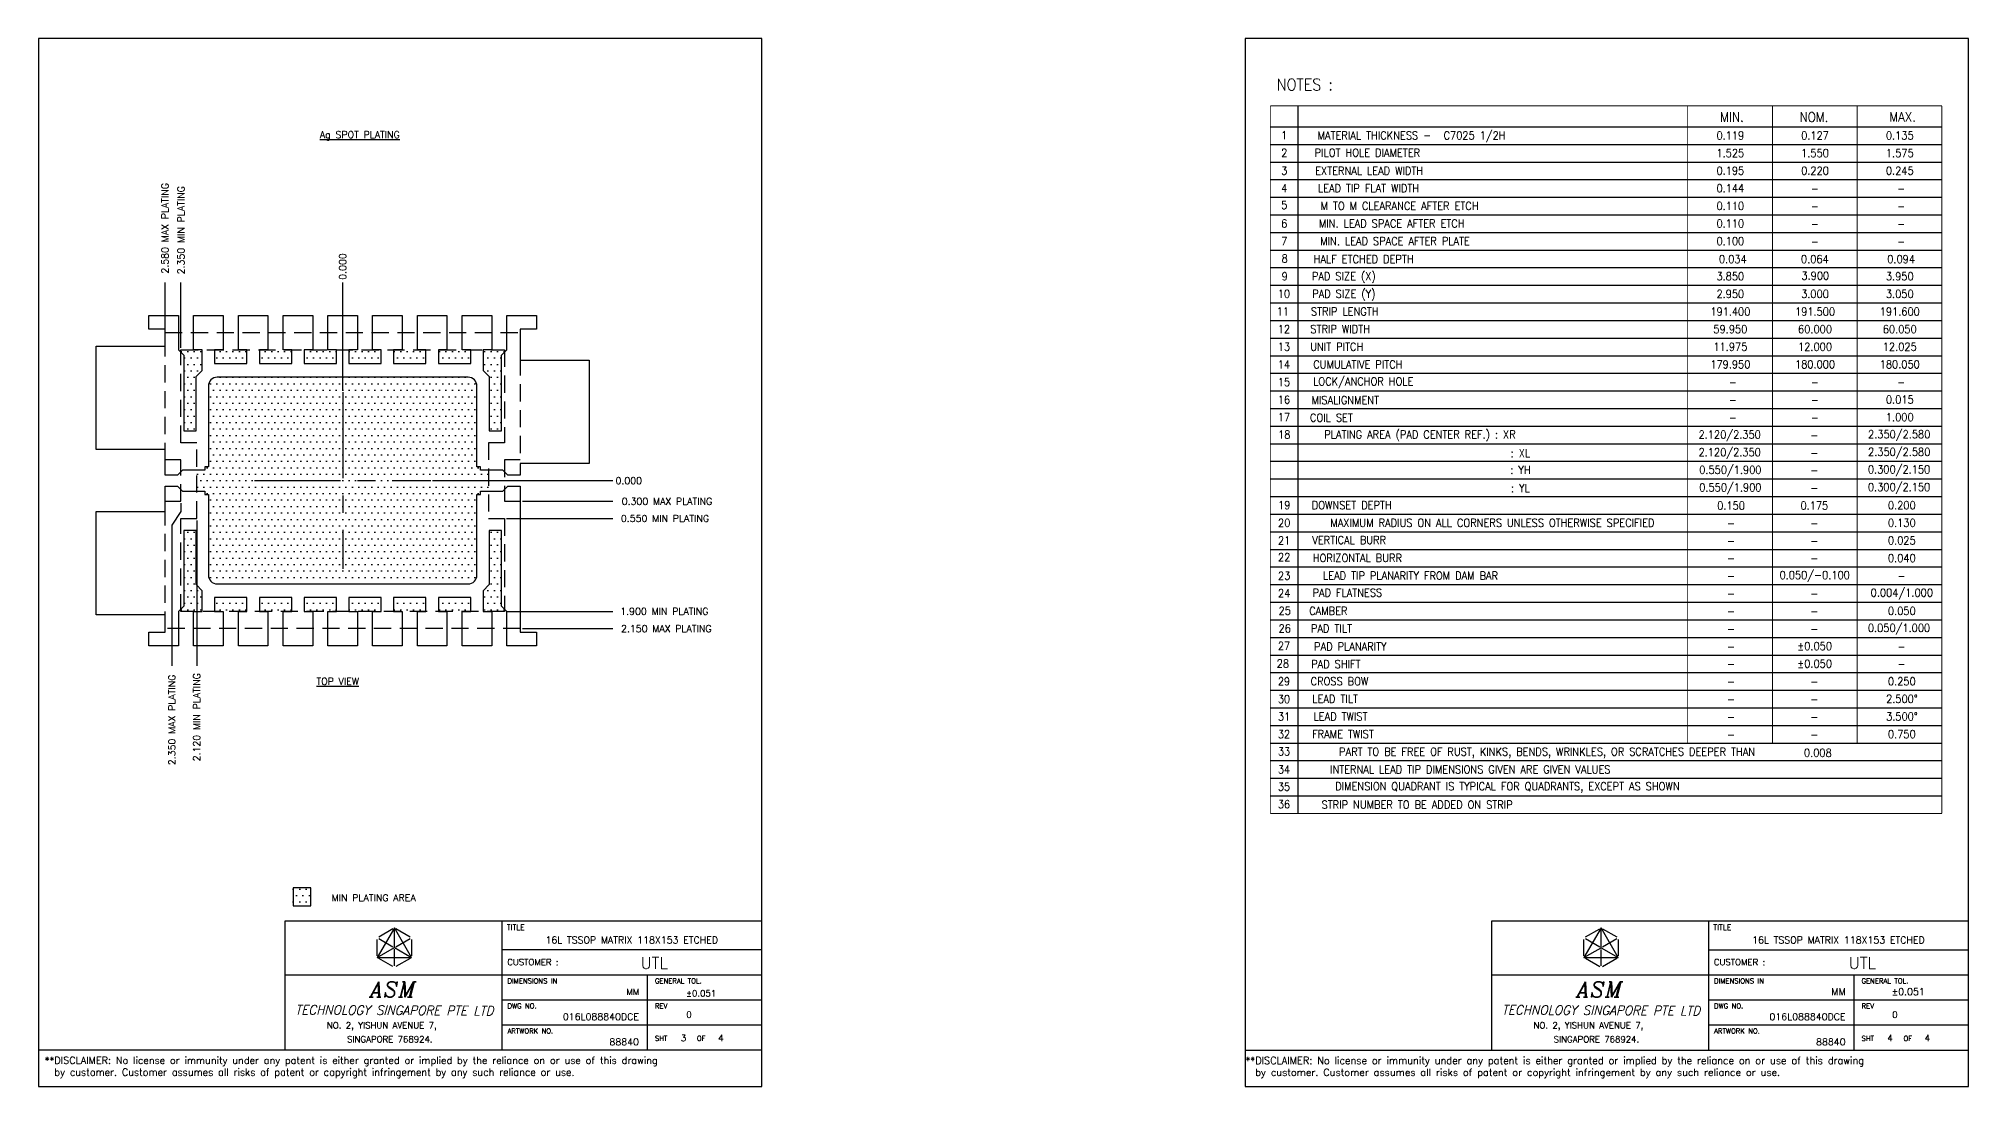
# Model space of a CAD drawing. Header units: inches. Extents: x -107 to 2177, y -823 to 402.
# Drawn here: x 2148.91 to 2176.95, y -716.37 to -701.16 of the extents above; entities that cross this region are included whole.
import ezdxf
from ezdxf.enums import TextEntityAlignment as Align

# ---------------------------------------------------------------- set-up
doc = ezdxf.new("R2010")
doc.units = ezdxf.units.IN
doc.header["$MEASUREMENT"] = 0
doc.linetypes.add('CENTER', pattern=[2, 1.25, -0.25, 0.25, -0.25])
doc.linetypes.add('DASHED', pattern=[0.75, 0.5, -0.25])
for name, color, linetype in [('3', 7, 'Continuous'), ('3D', 4, 'Continuous'), ('4', 7, 'Continuous')]:
    doc.layers.add(name, color=color, linetype=linetype)
doc.styles.add('ABC', font='ITALIC')
doc.styles.add('ROMANS', font='SIMPLEX.shx', dxfattribs={"width": 0.8, "height": 1})
doc.styles.add('SIMPLEX', font='SIMPLEX')

msp = doc.modelspace()

# ---------------------------------------------------------------- hatches: boundary and pattern name
at = {"layer": '3D'}
h = msp.add_hatch(dxfattribs=at)
h.set_pattern_fill('DOTS', color=256, scale=1.5, style=0)
h.set_pattern_definition([(0, (2153.33195, -707.57728), (0.046875, 0.09375), [0, -0.09375])])
h.paths.add_polyline_path([(2155.682, -707.577), (2155.452, -707.577), (2155.452, -707.73), (2155.657, -707.73), (2155.682, -707.705)], flags=17)
h.paths.add_polyline_path([(2155.682, -707.449), (2155.657, -707.425), (2155.452, -707.425), (2155.452, -707.577), (2155.682, -707.577)], flags=17)
h.paths.add_polyline_path([(2151.212, -707.425), (2151.006, -707.425), (2150.982, -707.449), (2150.982, -707.705), (2151.006, -707.73), (2151.212, -707.73)])
h.paths.add_polyline_path([(2155.282, -706.204, 0.414214), (2155.155, -706.077), (2151.509, -706.077, 0.414214), (2151.382, -706.204), (2151.382, -707.375), (2151.332, -707.375), (2151.332, -707.425), (2150.985, -707.425), (2150.982, -707.428), (2150.982, -707.727), (2150.985, -707.73), (2151.332, -707.73), (2151.332, -707.78), (2151.382, -707.78), (2151.382, -708.95, 0.414214), (2151.509, -709.077), (2155.155, -709.077, 0.414214), (2155.282, -708.95), (2155.282, -707.78), (2155.332, -707.78), (2155.332, -707.73), (2155.679, -707.73), (2155.682, -707.727), (2155.682, -707.428), (2155.679, -707.425), (2155.332, -707.425), (2155.332, -707.375), (2155.282, -707.375)])
h.paths.add_polyline_path([(2151.203, -708.302), (2151.023, -708.302), (2151.023, -709.401), (2150.982, -709.442), (2150.982, -709.477), (2151.292, -709.477), (2151.292, -709.177), (2151.203, -709.088)])
h.paths.add_polyline_path([(2151.942, -709.277), (2151.472, -709.277), (2151.472, -709.477), (2151.942, -709.477)])
h.paths.add_polyline_path([(2152.592, -709.277), (2152.122, -709.277), (2152.122, -709.477), (2152.592, -709.477)])
h.paths.add_polyline_path([(2153.242, -709.277), (2152.772, -709.277), (2152.772, -709.477), (2153.242, -709.477)])
h.paths.add_polyline_path([(2153.892, -709.277), (2153.422, -709.277), (2153.422, -709.477), (2153.892, -709.477)])
h.paths.add_polyline_path([(2154.542, -709.277), (2154.072, -709.277), (2154.072, -709.477), (2154.542, -709.477)])
h.paths.add_polyline_path([(2155.192, -709.277), (2154.722, -709.277), (2154.722, -709.477), (2155.192, -709.477)])
h.paths.add_polyline_path([(2155.641, -708.302), (2155.461, -708.302), (2155.461, -709.088), (2155.372, -709.177), (2155.372, -709.477), (2155.682, -709.477), (2155.682, -709.442), (2155.641, -709.401)])
h.paths.add_polyline_path([(2155.641, -705.753), (2155.682, -705.712), (2155.682, -705.677), (2155.372, -705.677), (2155.372, -705.977), (2155.461, -706.066), (2155.461, -706.852), (2155.641, -706.852)])
h.paths.add_polyline_path([(2155.192, -705.677), (2154.722, -705.677), (2154.722, -705.877), (2155.192, -705.877)])
h.paths.add_polyline_path([(2154.542, -705.677), (2154.072, -705.677), (2154.072, -705.877), (2154.542, -705.877)])
h.paths.add_polyline_path([(2153.892, -705.677), (2153.422, -705.677), (2153.422, -705.877), (2153.892, -705.877)])
h.paths.add_polyline_path([(2153.242, -705.677), (2152.772, -705.677), (2152.772, -705.877), (2153.242, -705.877)])
h.paths.add_polyline_path([(2152.592, -705.677), (2152.122, -705.677), (2152.122, -705.877), (2152.592, -705.877)])
h.paths.add_polyline_path([(2151.942, -705.677), (2151.472, -705.677), (2151.472, -705.877), (2151.942, -705.877)])
h.paths.add_polyline_path([(2151.292, -705.677), (2150.982, -705.677), (2150.982, -705.712), (2151.023, -705.753), (2151.023, -706.852), (2151.203, -706.852), (2151.203, -706.066), (2151.292, -705.977)])
h = msp.add_hatch(dxfattribs=at)
h.set_pattern_fill('DOTS', color=256, scale=1.5, style=0)
h.set_pattern_definition([(0, (2137.23963, -706.19591), (0.046875, 0.09375), [0, -0.09375])])
h.paths.add_polyline_path([(2152.871, -713.493), (2152.611, -713.493), (2152.611, -713.753), (2152.871, -713.753)])

# ---------------------------------------------------------------- linework, layer by layer
at = {"layer": '3'}
msp.add_lwpolyline([(2151.006, -707.425), (2150.934, -707.497), (2150.752, -707.497), (2150.752, -707.127), (2149.752, -707.127), (2149.752, -705.627), (2150.752, -705.627), (2150.752, -705.377), (2150.517, -705.377), (2150.517, -705.177), (2150.947, -705.177), (2150.947, -705.677), (2151.023, -705.753), (2151.023, -706.852), (2151.203, -706.852), (2151.203, -706.066), (2151.292, -705.977), (2151.292, -705.677), (2151.167, -705.677), (2151.167, -705.177), (2151.597, -705.177), (2151.597, -705.677), (2151.472, -705.677), (2151.472, -705.877), (2151.942, -705.877), (2151.942, -705.677), (2151.817, -705.677), (2151.817, -705.177), (2152.247, -705.177), (2152.247, -705.677), (2152.122, -705.677), (2152.122, -705.877), (2152.592, -705.877), (2152.592, -705.677), (2152.467, -705.677), (2152.467, -705.177), (2152.897, -705.177), (2152.897, -705.677), (2152.772, -705.677), (2152.772, -705.877), (2153.242, -705.877), (2153.242, -705.677), (2153.117, -705.677), (2153.117, -705.177), (2153.547, -705.177), (2153.547, -705.677), (2153.422, -705.677), (2153.422, -705.877), (2153.892, -705.877), (2153.892, -705.677), (2153.767, -705.677), (2153.767, -705.177), (2154.197, -705.177), (2154.197, -705.677), (2154.072, -705.677), (2154.072, -705.877), (2154.542, -705.877), (2154.542, -705.677), (2154.417, -705.677), (2154.417, -705.177), (2154.847, -705.177), (2154.847, -705.677), (2154.722, -705.677), (2154.722, -705.877), (2155.192, -705.877), (2155.192, -705.677), (2155.067, -705.677), (2155.067, -705.177), (2155.497, -705.177), (2155.497, -705.677), (2155.372, -705.677), (2155.372, -705.977), (2155.461, -706.066), (2155.461, -706.852), (2155.641, -706.852), (2155.641, -705.753), (2155.717, -705.677), (2155.717, -705.177), (2156.147, -705.177), (2156.147, -705.377), (2155.912, -705.377), (2155.912, -705.827), (2156.912, -705.827), (2156.912, -707.327), (2155.912, -707.327), (2155.912, -707.497), (2155.73, -707.497), (2155.657, -707.425), (2155.332, -707.425), (2155.332, -707.375), (2155.282, -707.375), (2155.282, -706.204, 0.414214), (2155.155, -706.077), (2151.509, -706.077, 0.414214), (2151.382, -706.204), (2151.382, -707.375), (2151.332, -707.375), (2151.332, -707.425)], format="xyb", close=True, dxfattribs=at)
at = {"layer": '3', "ltscale": 4}
msp.add_lwpolyline([(2155.657, -707.73), (2155.73, -707.657), (2155.912, -707.657), (2155.912, -709.777), (2156.147, -709.777), (2156.147, -709.977), (2155.717, -709.977), (2155.717, -709.477), (2155.641, -709.401), (2155.641, -708.302), (2155.461, -708.302), (2155.461, -709.088), (2155.372, -709.177), (2155.372, -709.477), (2155.497, -709.477), (2155.497, -709.977), (2155.067, -709.977), (2155.067, -709.477), (2155.192, -709.477), (2155.192, -709.277), (2154.722, -709.277), (2154.722, -709.477), (2154.847, -709.477), (2154.847, -709.977), (2154.417, -709.977), (2154.417, -709.477), (2154.542, -709.477), (2154.542, -709.277), (2154.072, -709.277), (2154.072, -709.477), (2154.197, -709.477), (2154.197, -709.977), (2153.767, -709.977), (2153.767, -709.477), (2153.892, -709.477), (2153.892, -709.277), (2153.422, -709.277), (2153.422, -709.477), (2153.547, -709.477), (2153.547, -709.977), (2153.117, -709.977), (2153.117, -709.477), (2153.242, -709.477), (2153.242, -709.277), (2152.772, -709.277), (2152.772, -709.477), (2152.897, -709.477), (2152.897, -709.977), (2152.467, -709.977), (2152.467, -709.477), (2152.592, -709.477), (2152.592, -709.277), (2152.122, -709.277), (2152.122, -709.477), (2152.247, -709.477), (2152.247, -709.977), (2151.817, -709.977), (2151.817, -709.477), (2151.942, -709.477), (2151.942, -709.277), (2151.472, -709.277), (2151.472, -709.477), (2151.597, -709.477), (2151.597, -709.977), (2151.167, -709.977), (2151.167, -709.477), (2151.292, -709.477), (2151.292, -709.177), (2151.203, -709.088), (2151.203, -708.302), (2151.023, -708.302), (2151.023, -709.401), (2150.947, -709.477), (2150.947, -709.977), (2150.517, -709.977), (2150.517, -709.777), (2150.752, -709.777), (2150.752, -709.527), (2149.752, -709.527), (2149.752, -708.027), (2150.752, -708.027), (2150.752, -707.657), (2150.934, -707.657), (2151.006, -707.73), (2151.332, -707.73), (2151.332, -707.78), (2151.382, -707.78), (2151.382, -708.95, 0.414214), (2151.509, -709.077), (2155.155, -709.077, 0.414214), (2155.282, -708.95), (2155.282, -707.78), (2155.332, -707.78), (2155.332, -707.73)], format="xyb", close=True, dxfattribs=at)
at = {"layer": '3D', "color": 7}
for p, q in [((2159.42, -701.158), (2148.915, -701.158)), ((2148.915, -701.158), (2148.915, -715.849)), ((2159.42, -715.849), (2159.42, -701.158)), ((2152.494, -713.976), (2152.494, -715.849)), ((2159.42, -713.976), (2152.494, -713.976)), ((2155.644, -713.976), (2155.644, -715.849)), ((2159.42, -714.394), (2155.644, -714.394)), ((2159.42, -714.758), (2152.494, -714.758)), ((2157.755, -714.758), (2157.755, -715.849)), ((2159.42, -715.122), (2155.644, -715.122)), ((2159.42, -715.485), (2155.644, -715.485)), ((2159.42, -715.849), (2148.915, -715.849))]:
    msp.add_line(p, q, dxfattribs=at)
at = {"layer": '3D'}
for p, q in [((2150.752, -705.397), (2150.752, -704.698)), ((2150.982, -705.647), (2150.982, -704.698)), ((2153.332, -706.264), (2153.332, -704.698)), ((2154.645, -707.577), (2157.258, -707.577)), ((2150.982, -708.024), (2150.851, -708.224)), ((2150.982, -707.907), (2150.982, -708.024)), ((2155.942, -707.877), (2157.258, -707.877)), ((2150.851, -708.224), (2150.851, -710.267)), ((2151.212, -708.157), (2151.212, -710.267)), ((2155.712, -708.127), (2157.258, -708.127)), ((2155.712, -709.477), (2157.258, -709.477)), ((2155.942, -709.727), (2157.258, -709.727)), ((2152.871, -713.493), (2152.611, -713.493)), ((2152.611, -713.493), (2152.611, -713.753)), ((2152.871, -713.753), (2152.871, -713.493)), ((2152.611, -713.753), (2152.871, -713.753))]:
    msp.add_line(p, q, dxfattribs=at)
at = {"layer": '3D', "linetype": 'CENTER'}
for p, q in [((2153.332, -706.294), (2153.332, -708.86)), ((2152.049, -707.577), (2154.615, -707.577))]:
    msp.add_line(p, q, dxfattribs=at)
at = {"layer": '3D', "color": 1}
for p, q in [((2154.084, -714.072), (2153.835, -714.504)), ((2153.835, -714.48), (2153.835, -714.24)), ((2153.855, -714.204), (2154.063, -714.084)), ((2153.855, -714.228), (2154.063, -714.348)), ((2154.334, -714.504), (2154.084, -714.072)), ((2154.084, -714.36), (2154.084, -714.072)), ((2154.105, -714.084), (2154.313, -714.204)), ((2154.105, -714.348), (2154.313, -714.228)), ((2154.334, -714.24), (2154.334, -714.48)), ((2153.835, -714.504), (2154.084, -714.36)), ((2153.835, -714.504), (2154.334, -714.504)), ((2154.063, -714.636), (2153.855, -714.516)), ((2154.084, -714.36), (2154.334, -714.504)), ((2154.084, -714.624), (2154.084, -714.384)), ((2154.313, -714.516), (2154.105, -714.636))]:
    msp.add_line(p, q, dxfattribs=at)
at = {"layer": '3D', "linetype": 'DASHED', "ltscale": 0.5}
for points in [[(2155.912, -709.727), (2150.752, -709.727), (2150.752, -707.877), (2150.982, -707.877), (2150.982, -707.277), (2150.752, -707.277), (2150.752, -705.427), (2155.912, -705.427), (2155.912, -707.277), (2155.682, -707.277), (2155.682, -707.877), (2155.912, -707.877)], [(2155.682, -709.477), (2150.982, -709.477), (2150.982, -708.127), (2151.212, -708.127), (2151.212, -707.027), (2150.982, -707.027), (2150.982, -705.677), (2155.682, -705.677), (2155.682, -707.027), (2155.452, -707.027), (2155.452, -708.127), (2155.682, -708.127)]]:
    msp.add_lwpolyline(points, close=True, dxfattribs=at)
at = {"layer": '3D', "color": 7}
msp.add_lwpolyline([(2148.915, -715.849), (2148.915, -716.375), (2159.42, -716.375), (2159.42, -715.849)], dxfattribs=at)
at = {"layer": '4', "color": 7}
for p, q in [((2176.948, -701.158), (2166.443, -701.158)), ((2166.443, -701.158), (2166.443, -716.375)), ((2176.948, -716.375), (2176.948, -701.158)), ((2176.948, -713.977), (2170.022, -713.977)), ((2170.022, -713.977), (2170.022, -715.849)), ((2173.172, -713.977), (2173.172, -715.849)), ((2176.948, -714.395), (2173.172, -714.395)), ((2176.948, -714.758), (2170.022, -714.758)), ((2175.283, -714.758), (2175.283, -715.849)), ((2176.948, -715.122), (2173.172, -715.122)), ((2176.948, -715.486), (2173.172, -715.486)), ((2166.443, -715.849), (2176.948, -715.849)), ((2166.443, -716.375), (2176.948, -716.375))]:
    msp.add_line(p, q, dxfattribs=at)
at = {"layer": '4', "color": 3}
for p, q in [((2167.21, -712.411), (2167.21, -702.135)), ((2166.809, -702.438), (2176.563, -702.438)), ((2166.809, -702.694), (2176.563, -702.694)), ((2166.809, -702.95), (2176.563, -702.95)), ((2166.809, -703.206), (2176.563, -703.206)), ((2166.809, -703.461), (2176.563, -703.461)), ((2166.809, -703.717), (2176.563, -703.717)), ((2166.809, -703.973), (2176.563, -703.973)), ((2166.809, -704.228), (2176.563, -704.228)), ((2166.809, -704.484), (2176.563, -704.484)), ((2166.809, -704.74), (2176.563, -704.74)), ((2166.809, -704.996), (2176.563, -704.996)), ((2166.809, -705.251), (2176.563, -705.251)), ((2166.809, -705.507), (2176.563, -705.507)), ((2166.809, -705.763), (2176.563, -705.763)), ((2166.809, -706.018), (2176.563, -706.018)), ((2166.809, -706.274), (2176.563, -706.274)), ((2166.809, -706.53), (2176.563, -706.53)), ((2166.809, -706.786), (2176.563, -706.786)), ((2166.809, -707.041), (2176.563, -707.041)), ((2166.809, -707.297), (2176.563, -707.297)), ((2166.809, -707.553), (2176.563, -707.553)), ((2166.809, -707.808), (2176.563, -707.808)), ((2166.809, -708.064), (2176.563, -708.064)), ((2166.809, -708.32), (2176.563, -708.32)), ((2166.809, -708.576), (2176.563, -708.576)), ((2166.809, -708.831), (2176.563, -708.831)), ((2166.809, -709.087), (2176.563, -709.087)), ((2166.809, -709.343), (2176.563, -709.343)), ((2166.809, -709.598), (2176.563, -709.598)), ((2166.809, -709.854), (2176.563, -709.854)), ((2166.809, -710.11), (2176.563, -710.11)), ((2166.809, -710.365), (2176.563, -710.365)), ((2166.809, -710.621), (2176.563, -710.621)), ((2166.809, -710.877), (2176.563, -710.877)), ((2166.809, -711.133), (2176.563, -711.133)), ((2166.809, -711.388), (2176.563, -711.388)), ((2166.809, -711.644), (2176.563, -711.644)), ((2166.809, -711.9), (2176.563, -711.9)), ((2166.809, -712.155), (2176.563, -712.155))]:
    msp.add_line(p, q, dxfattribs=at)
at = {"layer": '4', "color": 1}
for p, q in [((2171.612, -714.073), (2171.363, -714.505)), ((2171.363, -714.481), (2171.363, -714.241)), ((2171.384, -714.205), (2171.592, -714.085)), ((2171.384, -714.229), (2171.592, -714.349)), ((2171.612, -714.361), (2171.612, -714.073)), ((2171.862, -714.505), (2171.612, -714.073)), ((2171.633, -714.085), (2171.841, -714.205)), ((2171.633, -714.349), (2171.841, -714.229)), ((2171.862, -714.241), (2171.862, -714.481)), ((2171.363, -714.505), (2171.612, -714.361)), ((2171.363, -714.505), (2171.862, -714.505)), ((2171.592, -714.637), (2171.384, -714.517)), ((2171.612, -714.361), (2171.862, -714.505)), ((2171.612, -714.625), (2171.612, -714.385)), ((2171.841, -714.517), (2171.633, -714.637))]:
    msp.add_line(p, q, dxfattribs=at)
at = {"layer": '4', "color": 7, "const_width": 0.0116}
for points in [[(2166.809, -702.135), (2176.563, -702.135)], [(2166.809, -712.411), (2166.809, -702.135)], [(2172.871, -706.786), (2172.871, -702.135)], [(2174.102, -706.786), (2174.102, -702.135)], [(2175.332, -706.786), (2175.332, -702.135)], [(2176.563, -712.411), (2176.563, -702.135)], [(2172.871, -707.808), (2172.871, -706.786)], [(2174.102, -707.808), (2174.102, -706.786)], [(2175.332, -707.808), (2175.332, -706.786)], [(2172.871, -708.064), (2172.871, -707.808)], [(2172.871, -711.388), (2172.871, -707.808)], [(2174.102, -708.064), (2174.102, -707.808)], [(2174.102, -711.388), (2174.102, -707.808)], [(2175.332, -708.064), (2175.332, -707.808)], [(2175.332, -711.388), (2175.332, -707.808)], [(2166.809, -712.411), (2176.563, -712.411)]]:
    msp.add_lwpolyline(points, dxfattribs=at)

# ---------------------------------------------------------------- texts
at = {"layer": '3D', "style": 'SIMPLEX'}
msp.add_text('%%UTOP VIEW', height=0.1, dxfattribs=at).set_placement((2152.951, -710.543))
at = {"layer": '3D', "color": 1, "style": 'SIMPLEX'}
for s, height, p in [('TITLE', 0.08, (2155.716, -714.105)), ('CUSTOMER :', 0.0909, (2155.723, -714.616)), ('DIMENSIONS IN', 0.07273, (2155.726, -714.879)), ('GENERAL TOL.', 0.07273, (2157.868, -714.879)), ('DWG NO.', 0.0727, (2155.726, -715.242)), ('REV', 0.0727, (2157.868, -715.242)), ('NO. 2, YISHUN AVENUE 7,', 0.09121, (2153.103, -715.534)), ('SINGAPORE 768924.', 0.09121, (2153.395, -715.735)), ('ARTWORK NO.', 0.07273, (2155.726, -715.606)), ('SHT', 0.0727, (2157.868, -715.714)), ('OF', 0.0727, (2158.478, -715.714))]:
    msp.add_text(s, height=height, dxfattribs=at).set_placement(p)
at = {"layer": '3D', "color": 4, "style": 'SIMPLEX'}
for s, height, p in [('UTL', 0.1673, (2158.056, -714.666)), ('016L088840DCE', 0.1, (2157.636, -715.414)), ('88840', 0.1, (2157.636, -715.778))]:
    msp.add_text(s, height=height, dxfattribs=at).set_placement(p, align=Align.RIGHT)
at = {"layer": '3D', "color": 1, "style": 'ABC'}
msp.add_text('ASM', height=0.2206, dxfattribs=at).set_placement((2154.067, -714.967), align=Align.MIDDLE)
at = {"layer": '3D', "color": 4, "style": 'SIMPLEX'}
for s, p in [('MM', (2157.454, -715.047)), ('%%P0.051', (2158.321, -715.068)), ('0', (2158.324, -715.377)), ('3', (2158.244, -715.719)), ('4', (2158.787, -715.719))]:
    msp.add_text(s, height=0.0909, dxfattribs=at).set_placement(p)
at = {"layer": '3D', "color": 1, "linetype": 'Continuous', "style": 'ABC', "width": 0.738856}
msp.add_text('TECHNOLOGY SINGAPORE PTE LTD', height=0.13459, rotation=359.7173, dxfattribs=at).set_placement((2152.643, -715.329), (2155.522, -715.344), align=Align.FIT)
at = {"layer": '3D', "char_height": 0.1, "attachment_point": 5, "style": 'SIMPLEX'}
for s, insert in [('\\A1;{\\LAg SPOT PLATING}', (2153.581, -702.569)), ('\\A1;0.000', (2157.488, -707.577)), ('\\A1;0.300 MAX PLATING', (2158.043, -707.877)), ('\\A1;0.550 MIN PLATING', (2158.014, -708.127)), ('\\A1;1.900 MIN PLATING', (2158.005, -709.477)), ('\\A1;2.150 MAX PLATING', (2158.033, -709.727))]:
    msp.add_mtext(s, dxfattribs=dict(at, insert=insert))
at = {"layer": '3D', "char_height": 0.1, "attachment_point": 5, "rotation": 90, "style": 'SIMPLEX'}
for s, insert in [('\\A1;2.580 MAX PLATING', (2150.752, -703.913)), ('\\A1;2.350 MIN PLATING', (2150.982, -703.941)), ('\\A1;0.000', (2153.332, -704.468)), ('\\A1;2.350 MAX PLATING', (2150.851, -711.052)), ('\\A1;2.120 MIN PLATING', (2151.212, -711.014))]:
    msp.add_mtext(s, dxfattribs=dict(at, insert=insert))
at = {"layer": '3D', "color": 4, "char_height": 0.1, "attachment_point": 5, "style": 'SIMPLEX'}
for s, insert in [('MIN PLATING AREA', (2153.782, -713.636)), ('\\A1;16L TSSOP MATRIX 118X153 ETCHED ', (2157.531, -714.249))]:
    msp.add_mtext(s, dxfattribs=dict(at, insert=insert))
at = {"layer": '3D', "color": 7, "insert": (2149.004, -715.946), "char_height": 0.102553, "width": 13.44888, "attachment_point": 1, "style": 'SIMPLEX'}
msp.add_mtext('**DISCLAIMER: No license or immunity under any patent is either granted or implied by the reliance on or use of this drawing\\P  by customer. Customer assumes all risks of patent or copyright infringement by any such reliance or use.', dxfattribs=at)
at = {"layer": '4', "color": 7, "style": 'ROMANS', "width": 0.9}
for s, height, p in [('NOTES :', 0.1694, (2167.309, -701.825)), ('MIN.', 0.1395, (2173.514, -702.295)), ('NOM.', 0.1395, (2174.705, -702.297)), ('MAX.', 0.1395, (2175.992, -702.294))]:
    msp.add_text(s, height=height, dxfattribs=at).set_placement(p, align=Align.MIDDLE)
at = {"layer": '4', "color": 3, "style": 'ROMANS', "width": 0.9}
for s, height, p in [('1', 0.116, (2167.009, -702.562)), ('MATERIAL THICKNESS - ', 0.11623, (2168.355, -702.564)), ('C7025 1/2H', 0.1162, (2169.774, -702.573)), ('0.119', 0.1162, (2173.49, -702.565)), ('0.127', 0.1162, (2174.72, -702.565)), ('0.135', 0.1162, (2175.951, -702.565)), ('2', 0.116, (2167.009, -702.817)), ('PILOT HOLE DIAMETER', 0.11623, (2168.217, -702.815)), ('1.525', 0.1162, (2173.49, -702.82)), ('1.550', 0.1162, (2174.72, -702.82)), ('1.575', 0.1162, (2175.951, -702.82)), ('3', 0.116, (2167.009, -703.076)), ('EXTERNAL LEAD WIDTH', 0.11623, (2168.244, -703.076)), ('0.195', 0.1162, (2173.49, -703.076)), ('0.220', 0.1162, (2174.72, -703.076)), ('0.245', 0.1162, (2175.951, -703.076)), ('4', 0.116, (2167.009, -703.331)), ('LEAD TIP FLAT WIDTH ', 0.11623, (2168.27, -703.331)), ('0.144', 0.1162, (2173.49, -703.332)), ('-', 0.116, (2174.718, -703.337)), ('-', 0.116, (2175.971, -703.337)), ('5', 0.116, (2167.009, -703.575)), ('M TO M CLEARANCE AFTER ETCH', 0.11623, (2168.685, -703.587)), ('0.110', 0.1162, (2173.49, -703.588)), ('-', 0.116, (2174.718, -703.593)), ('-', 0.116, (2175.971, -703.593)), ('6', 0.116, (2167.009, -703.844)), ('MIN. LEAD SPACE AFTER ETCH', 0.11623, (2168.571, -703.843)), ('0.110', 0.1162, (2173.49, -703.843)), ('-', 0.116, (2174.718, -703.849)), ('-', 0.116, (2175.971, -703.849)), ('7', 0.116, (2167.009, -704.098)), ('MIN. LEAD SPACE AFTER PLATE', 0.11623, (2168.619, -704.099)), ('0.100', 0.1162, (2173.49, -704.099)), ('-', 0.116, (2174.718, -704.104)), ('-', 0.116, (2175.971, -704.104)), ('8', 0.116, (2167.017, -704.351)), ('HALF ETCHED DEPTH', 0.11623, (2168.163, -704.361)), ('0.034', 0.1162, (2173.526, -704.36)), ('0.064', 0.1162, (2174.718, -704.36)), ('0.094', 0.1162, (2175.971, -704.36)), ('9', 0.116, (2167.017, -704.61)), ('PAD SIZE (X)', 0.11623, (2167.876, -704.617)), ('3.850', 0.1162, (2173.49, -704.61)), ('3.900', 0.1162, (2174.724, -704.601)), ('3.950', 0.1162, (2175.951, -704.61)), ('10', 0.1162, (2167.006, -704.864)), ('PAD SIZE (Y)', 0.11623, (2167.876, -704.872)), ('2.950', 0.1162, (2173.49, -704.866)), ('3.000', 0.1162, (2174.72, -704.866)), ('3.050', 0.1162, (2175.951, -704.866)), ('11', 0.1162, (2166.99, -705.12)), ('STRIP LENGTH', 0.11623, (2167.889, -705.121)), ('191.400', 0.1162, (2173.49, -705.122)), ('191.500', 0.1162, (2174.72, -705.122)), ('191.600', 0.1162, (2175.951, -705.122)), ('12', 0.1162, (2167.006, -705.377)), ('13', 0.1162, (2167.006, -705.633)), ('STRIP WIDTH', 0.11623, (2167.822, -705.377)), ('UNIT PITCH', 0.1162, (2167.772, -705.633)), ('59.950', 0.1162, (2173.49, -705.378)), ('11.975', 0.1162, (2173.49, -705.633)), ('60.000', 0.1162, (2174.72, -705.378)), ('12.000', 0.1162, (2174.72, -705.633)), ('60.050', 0.1162, (2175.951, -705.378)), ('12.025', 0.1162, (2175.951, -705.633)), ('14', 0.1162, (2167.006, -705.891)), ('CUMULATIVE PITCH', 0.11623, (2168.079, -705.89)), ('179.950', 0.1162, (2173.49, -705.889)), ('180.000', 0.1162, (2174.72, -705.889)), ('180.050', 0.1162, (2175.951, -705.889)), ('15', 0.1162, (2167.006, -706.146)), ('LOCK/ANCHOR HOLE', 0.11623, (2168.158, -706.145)), ('-', 0.116, (2173.526, -706.15)), ('-', 0.116, (2174.718, -706.15)), ('-', 0.116, (2175.971, -706.15)), ('16', 0.1162, (2167.006, -706.402)), ('MISALIGNMENT', 0.11623, (2167.897, -706.408)), ('-', 0.116, (2173.526, -706.406)), ('-', 0.116, (2174.718, -706.406)), ('0.015', 0.1162, (2175.951, -706.4)), ('17', 0.1162, (2167.006, -706.654)), ('COIL SET', 0.1162, (2167.695, -706.663)), ('-', 0.116, (2173.526, -706.662)), ('-', 0.116, (2173.526, -706.662)), ('-', 0.116, (2174.718, -706.662)), ('-', 0.116, (2174.718, -706.662)), ('1.000', 0.1162, (2175.951, -706.656)), ('18', 0.1162, (2167.009, -706.909)), ('PLATING AREA (PAD CENTER REF.) : XR', 0.11623, (2168.981, -706.916)), ('2.120/2.350', 0.11623, (2173.481, -706.917)), ('-', 0.116, (2174.71, -706.917)), ('2.350/2.580', 0.11623, (2175.943, -706.912)), (': XL', 0.1162, (2170.441, -707.18)), ('2.120/2.350', 0.11623, (2173.481, -707.173)), ('-', 0.116, (2174.71, -707.173)), ('2.350/2.580', 0.11623, (2175.943, -707.168)), (': YH', 0.1162, (2170.441, -707.421)), ('0.550/1.900', 0.11623, (2173.49, -707.429)), ('-', 0.116, (2174.71, -707.429)), ('0.300/2.150', 0.11623, (2175.941, -707.423)), (': YL', 0.1162, (2170.441, -707.686)), ('0.550/1.900', 0.11623, (2173.49, -707.684)), ('-', 0.116, (2174.71, -707.684)), ('0.300/2.150', 0.11623, (2175.941, -707.679)), ('19', 0.1162, (2167.009, -707.932)), ('DOWNSET DEPTH', 0.11623, (2167.99, -707.934)), ('0.150', 0.1162, (2173.5, -707.94)), ('0.175', 0.1162, (2174.71, -707.94)), ('0.200', 0.1162, (2175.981, -707.935)), ('20', 0.1162, (2167.009, -708.19)), ('21', 0.1162, (2167.009, -708.445)), ('VERTICAL BURR', 0.11623, (2167.953, -708.44)), ('MAXIMUM RADIUS ON ALL CORNERS UNLESS OTHERWISE SPECIFIED', 0.11623, (2170.034, -708.19)), ('-', 0.116, (2173.5, -708.196)), ('-', 0.116, (2174.71, -708.196)), ('0.130', 0.1162, (2175.981, -708.19)), ('0.025', 0.1162, (2175.981, -708.446)), ('22', 0.1162, (2167.009, -708.689)), ('HORIZONTAL BURR', 0.11623, (2168.072, -708.701)), ('-', 0.116, (2173.5, -708.452)), ('-', 0.116, (2174.71, -708.452)), ('0.040', 0.1162, (2175.981, -708.702)), ('23', 0.1162, (2167.009, -708.958)), ('LEAD TIP PLANARITY FROM DAM BAR', 0.11623, (2168.844, -708.957)), ('-', 0.116, (2173.5, -708.707)), ('0.050/-0.100', 0.11623, (2174.715, -708.957)), ('-', 0.116, (2174.71, -708.707)), ('24', 0.1162, (2167.009, -709.212)), ('PAD FLATNESS', 0.11623, (2167.926, -709.205)), ('-', 0.116, (2173.5, -708.963)), ('-', 0.116, (2173.5, -709.219)), ('-', 0.116, (2174.71, -709.219)), ('0.004/1.000', 0.11623, (2175.981, -709.213)), ('-', 0.116, (2175.976, -708.963)), ('25', 0.1162, (2167.017, -709.466)), ('CAMBER', 0.1162, (2167.65, -709.469)), ('-', 0.116, (2173.5, -709.474)), ('-', 0.116, (2174.71, -709.474)), ('0.050', 0.1162, (2175.981, -709.469)), ('26', 0.1162, (2167.017, -709.724)), ('PAD TILT', 0.1162, (2167.696, -709.724)), ('-', 0.116, (2173.5, -709.73)), ('-', 0.116, (2174.71, -709.73)), ('0.050/1.000', 0.11623, (2175.94, -709.725)), ('27', 0.1162, (2167.006, -709.978)), ('PAD PLANARITY', 0.11623, (2167.97, -709.987)), ('-', 0.116, (2173.5, -709.986)), ('%%P0.050', 0.1162, (2174.715, -709.98)), ('-', 0.116, (2175.976, -709.986)), ('28', 0.1162, (2166.99, -710.234)), ('PAD SHIFT', 0.1162, (2167.76, -710.242)), ('-', 0.116, (2173.5, -710.241)), ('%%P0.050', 0.1162, (2174.715, -710.236)), ('-', 0.116, (2175.976, -710.241)), ('29', 0.1162, (2167.006, -710.492)), ('CROSS BOW', 0.1162, (2167.812, -710.491)), ('-', 0.116, (2173.5, -710.497)), ('-', 0.116, (2174.71, -710.497)), ('0.250', 0.1162, (2175.981, -710.492)), ('30', 0.1162, (2167.006, -710.75)), ('LEAD TILT', 0.1162, (2167.749, -710.747)), ('-', 0.116, (2173.5, -710.753)), ('-', 0.116, (2174.71, -710.753)), ('2.500%%d', 0.1162, (2175.981, -710.747)), ('31', 0.1162, (2167.006, -711.004)), ('32', 0.1162, (2167.006, -711.26)), ('FRAME TWIST', 0.11623, (2167.863, -711.259)), ('LEAD TWIST', 0.1162, (2167.827, -711.003)), ('-', 0.116, (2173.5, -711.009)), ('-', 0.116, (2174.71, -711.009)), ('3.500%%D', 0.1162, (2175.981, -711.003)), ('0.750', 0.1162, (2175.981, -711.259)), ('33', 0.1162, (2167.006, -711.51)), ('PART TO BE FREE OF RUST, KINKS, BENDS, WRINKLES, OR SCRATCHES DEEPER THAN', 0.11623, (2170.828, -711.532)), ('-', 0.116, (2173.5, -711.264)), ('0.008', 0.1162, (2174.761, -711.53)), ('-', 0.116, (2174.71, -711.264)), ('34', 0.1162, (2167.006, -711.771)), ('INTERNAL LEAD TIP DIMENSIONS GIVEN ARE GIVEN VALUES', 0.11623, (2169.712, -711.771)), ('35', 0.1162, (2167.006, -712.022)), ('DIMENSION QUADRANT IS TYPICAL FOR QUADRANTS, EXCEPT AS SHOWN', 0.11623, (2170.251, -712.034)), ('36', 0.1162, (2167.006, -712.277)), ('STRIP NUMBER TO BE ADDED ON STRIP', 0.11623, (2168.94, -712.283))]:
    msp.add_text(s, height=height, dxfattribs=at).set_placement(p, align=Align.MIDDLE)
at = {"layer": '4', "color": 1, "style": 'SIMPLEX'}
for s, height, p in [('TITLE', 0.08, (2173.244, -714.105)), ('CUSTOMER :', 0.0909, (2173.251, -714.616)), ('DIMENSIONS IN', 0.07273, (2173.254, -714.879)), ('GENERAL TOL.', 0.07273, (2175.396, -714.879)), ('DWG NO.', 0.0727, (2173.254, -715.243)), ('REV', 0.0727, (2175.396, -715.243)), ('NO. 2, YISHUN AVENUE 7,', 0.09122, (2170.631, -715.534)), ('SINGAPORE 768924.', 0.09122, (2170.923, -715.736)), ('ARTWORK NO.', 0.07273, (2173.254, -715.607)), ('SHT', 0.0727, (2175.396, -715.715)), ('OF', 0.0727, (2176.006, -715.715))]:
    msp.add_text(s, height=height, dxfattribs=at).set_placement(p)
at = {"layer": '4', "color": 4, "style": 'SIMPLEX'}
for s, height, p in [(' UTL', 0.1673, (2175.606, -714.666)), ('MM', 0.1, (2175.164, -715.048)), ('%%P0.051', 0.1, (2176.314, -715.048)), ('016L088840DCE', 0.1, (2175.164, -715.414)), ('88840', 0.1, (2175.164, -715.778))]:
    msp.add_text(s, height=height, dxfattribs=at).set_placement(p, align=Align.RIGHT)
at = {"layer": '4', "color": 1, "style": 'ABC'}
msp.add_text('ASM', height=0.2206, dxfattribs=at).set_placement((2171.595, -714.968), align=Align.MIDDLE)
at = {"layer": '4', "color": 1, "linetype": 'Continuous', "style": 'ABC', "width": 0.738856}
msp.add_text('TECHNOLOGY SINGAPORE PTE LTD', height=0.13459, rotation=359.7173, dxfattribs=at).set_placement((2170.172, -715.33), (2173.051, -715.344), align=Align.FIT)
at = {"layer": '4', "color": 4, "style": 'SIMPLEX'}
for s, p in [('0', (2175.842, -715.379)), ('4', (2175.772, -715.719)), ('4', (2176.315, -715.719))]:
    msp.add_text(s, height=0.0909, dxfattribs=at).set_placement(p)
at = {"layer": '4', "color": 4, "insert": (2175.06, -714.25), "char_height": 0.1, "attachment_point": 5, "style": 'SIMPLEX'}
msp.add_mtext('\\A1;16L TSSOP MATRIX 118X153 ETCHED ', dxfattribs=at)
at = {"layer": '4', "color": 7, "insert": (2166.446, -715.947), "char_height": 0.103506, "width": 13.57383, "attachment_point": 1, "style": 'SIMPLEX'}
msp.add_mtext('**DISCLAIMER: No license or immunity under any patent is either granted or implied by the reliance on or use of this drawing\\P  by customer. Customer assumes all risks of patent or copyright infringement by any such reliance or use.', dxfattribs=at)

doc.saveas('drawing.dxf')
